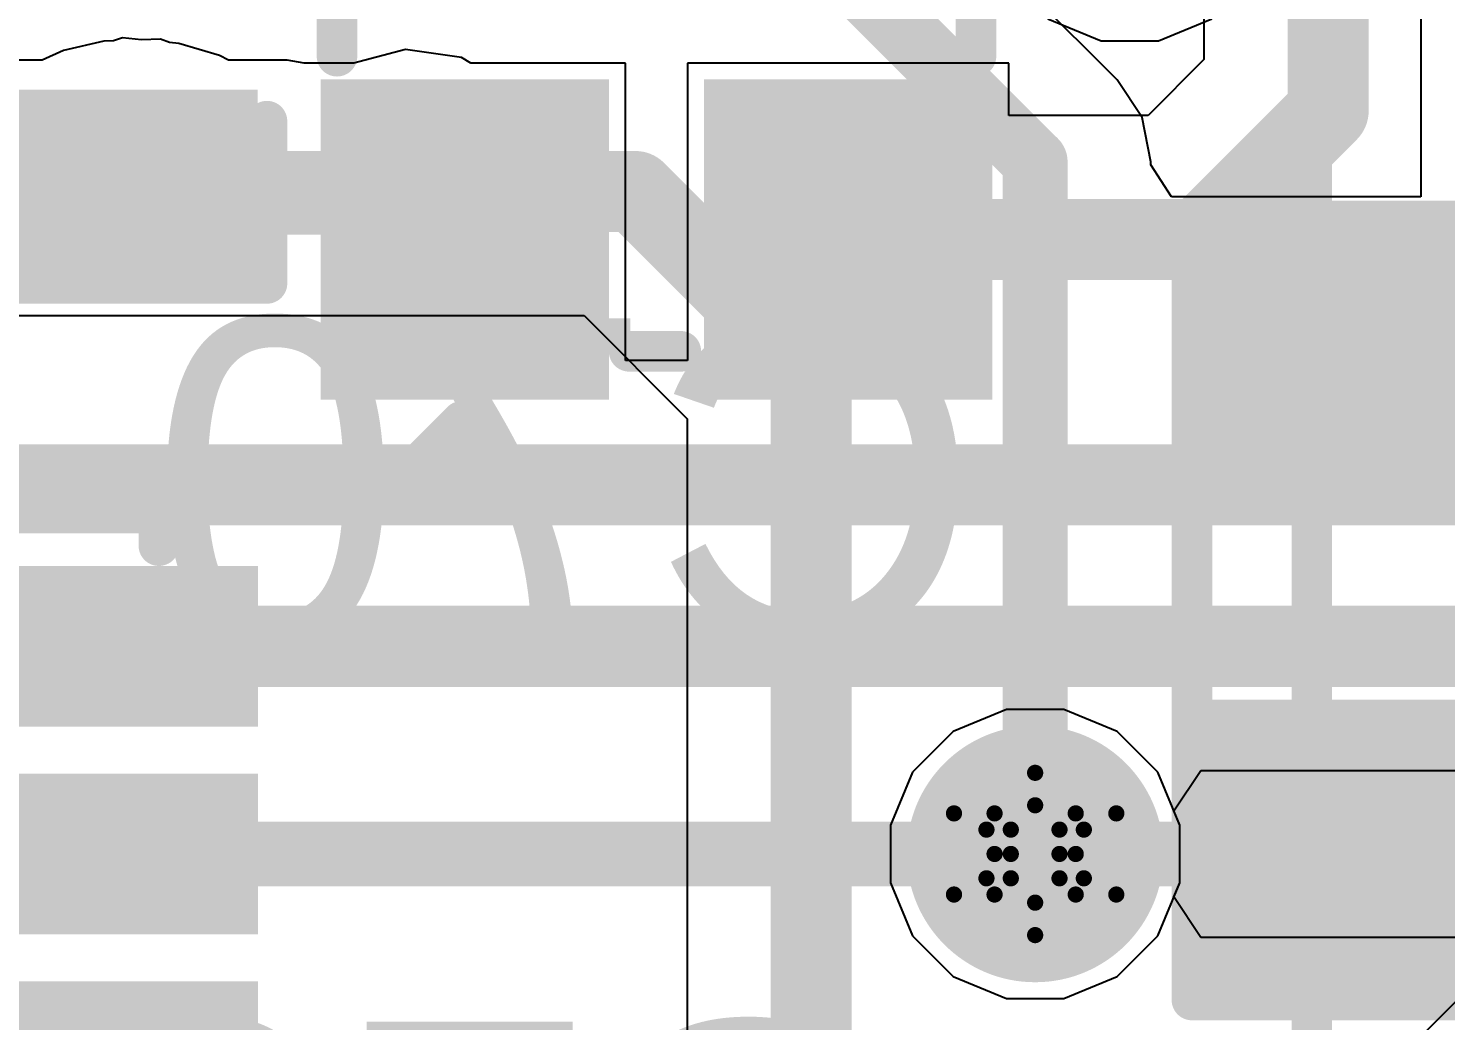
# Model space of a CAD drawing. Header units: inches. Extents: x -2.7 to 10.9, y -2.9 to 7.4.
# Drawn here: x 0.0239 to 0.1986, y -0.0205 to 0.1018 of the extents above; entities that cross this region are included whole.
import ezdxf

# ---------------------------------------------------------------- set-up
doc = ezdxf.new("R2010")
doc.units = ezdxf.units.IN
doc.header["$MEASUREMENT"] = 0
for name, color, linetype in [('Bottom Layer', 5, 'Continuous'), ('Bottom Overlay', 54, 'Continuous'), ('Bottom Paste', 16, 'Continuous'), ('Bottom Solder', 6, 'Continuous'), ('Drill Drawing', 1, 'Continuous'), ('Layer 2', 16, 'Continuous'), ('Layer 3', 76, 'Continuous'), ('Top Layer', 1, 'Continuous'), ('Top Overlay', 2, 'Continuous'), ('Top Paste', 8, 'Continuous'), ('Top Solder', 216, 'Continuous'), ('Via Holes', 16, 'Continuous')]:
    doc.layers.add(name, color=color, linetype=linetype)
doc.styles.add('Arial', font='', dxfattribs={"height": 0.2})
doc.styles.get('Arial').set_extended_font_data('Arial')

# ---------------------------------------------------------------- blocks, each defined once
blk = doc.blocks.new('6_P___C___LED_50')
at = {"layer": 'Top Layer'}
for points in [[(-0.04823, 0.0315), (-0.02264, 0.0315), (-0.02264, 0.01969), (-0.04823, 0.01969)], [(0.02264, 0.0315), (0.04823, 0.0315), (0.04823, 0.01969), (0.02264, 0.01969)], [(-0.04823, 0.00591), (-0.02264, 0.00591), (-0.02264, -0.00591), (-0.04823, -0.00591)], [(0.02264, 0.00591), (0.04823, 0.00591), (0.04823, -0.00591), (0.02264, -0.00591)], [(-0.04823, -0.01969), (-0.02264, -0.01969), (-0.02264, -0.0315), (-0.04823, -0.0315)], [(0.02264, -0.01969), (0.04823, -0.01969), (0.04823, -0.0315), (0.02264, -0.0315)]]:
    blk.add_hatch(color=1, dxfattribs=at).paths.add_polyline_path(points)
at = {"layer": 'Top Paste'}
for points in [[(-0.04823, 0.0315), (-0.02264, 0.0315), (-0.02264, 0.01969), (-0.04823, 0.01969)], [(0.02264, 0.0315), (0.04823, 0.0315), (0.04823, 0.01969), (0.02264, 0.01969)], [(-0.04823, 0.00591), (-0.02264, 0.00591), (-0.02264, -0.00591), (-0.04823, -0.00591)], [(0.02264, 0.00591), (0.04823, 0.00591), (0.04823, -0.00591), (0.02264, -0.00591)], [(-0.04823, -0.01969), (-0.02264, -0.01969), (-0.02264, -0.0315), (-0.04823, -0.0315)], [(0.02264, -0.01969), (0.04823, -0.01969), (0.04823, -0.0315), (0.02264, -0.0315)]]:
    blk.add_hatch(color=8, dxfattribs=at).paths.add_polyline_path(points)
at = {"layer": 'Top Solder'}
for points in [[(-0.05223, 0.0355), (-0.01864, 0.0355), (-0.01864, 0.01569), (-0.05223, 0.01569)], [(0.01864, 0.0355), (0.05223, 0.0355), (0.05223, 0.01569), (0.01864, 0.01569)], [(-0.05223, 0.00991), (-0.01864, 0.00991), (-0.01864, -0.00991), (-0.05223, -0.00991)], [(0.01864, 0.00991), (0.05223, 0.00991), (0.05223, -0.00991), (0.01864, -0.00991)], [(-0.05223, -0.01569), (-0.01864, -0.01569), (-0.01864, -0.0355), (-0.05223, -0.0355)], [(0.01864, -0.01569), (0.05223, -0.01569), (0.05223, -0.0355), (0.01864, -0.0355)]]:
    blk.add_hatch(color=216, dxfattribs=at).paths.add_polyline_path(points)
at = {"layer": 'Top Overlay'}
for points in [[(-0.04, 0.042, 0.005, 0.005, 0), (0.04, 0.042, 0.005, 0.005, 0)], [(-0.04, 0.038, 0.005, 0.005, 0), (-0.04, 0.04194, 0.005, 0.005, 0)], [(0.04, 0.038, 0.005, 0.005, 0), (0.04, 0.04194, 0.005, 0.005, 0)], [(-0.06, 0.031, 0.005, 0.005, 0), (-0.055, 0.026, 0.005, 0.005, 0)], [(-0.06, 0.021, 0.005, 0.005, 0), (-0.06, 0.031, 0.005, 0.005, 0)], [(-0.06, 0.021, 0.005, 0.005, 0), (-0.055, 0.026, 0.005, 0.005, 0)], [(-0.04, -0.04194, 0.005, 0.005, 0), (-0.04, -0.038, 0.005, 0.005, 0)], [(0.04, -0.04194, 0.005, 0.005, 0), (0.04, -0.038, 0.005, 0.005, 0)], [(-0.04, -0.042, 0.005, 0.005, 0), (0.04, -0.042, 0.005, 0.005, 0)]]:
    blk.add_lwpolyline(points, format="xyseb", dxfattribs=at)
for points in [[(-0.04125, 0.042, 0.0025, 0.0025, 1), (-0.03875, 0.042, 0.0025, 0.0025, 1)], [(-0.04125, 0.04194, 0.0025, 0.0025, 1), (-0.03875, 0.04194, 0.0025, 0.0025, 1)], [(0.03875, 0.042, 0.0025, 0.0025, 1), (0.04125, 0.042, 0.0025, 0.0025, 1)], [(0.03875, 0.04194, 0.0025, 0.0025, 1), (0.04125, 0.04194, 0.0025, 0.0025, 1)], [(-0.04125, 0.038, 0.0025, 0.0025, 1), (-0.03875, 0.038, 0.0025, 0.0025, 1)], [(0.03875, 0.038, 0.0025, 0.0025, 1), (0.04125, 0.038, 0.0025, 0.0025, 1)], [(-0.06125, 0.031, 0.0025, 0.0025, 1), (-0.05875, 0.031, 0.0025, 0.0025, 1)], [(-0.06125, 0.031, 0.0025, 0.0025, 1), (-0.05875, 0.031, 0.0025, 0.0025, 1)], [(-0.05625, 0.026, 0.0025, 0.0025, 1), (-0.05375, 0.026, 0.0025, 0.0025, 1)], [(-0.05625, 0.026, 0.0025, 0.0025, 1), (-0.05375, 0.026, 0.0025, 0.0025, 1)], [(-0.06125, 0.021, 0.0025, 0.0025, 1), (-0.05875, 0.021, 0.0025, 0.0025, 1)], [(-0.06125, 0.021, 0.0025, 0.0025, 1), (-0.05875, 0.021, 0.0025, 0.0025, 1)], [(-0.04125, -0.038, 0.0025, 0.0025, 1), (-0.03875, -0.038, 0.0025, 0.0025, 1)], [(0.03875, -0.038, 0.0025, 0.0025, 1), (0.04125, -0.038, 0.0025, 0.0025, 1)], [(-0.04125, -0.04194, 0.0025, 0.0025, 1), (-0.03875, -0.04194, 0.0025, 0.0025, 1)], [(-0.04125, -0.042, 0.0025, 0.0025, 1), (-0.03875, -0.042, 0.0025, 0.0025, 1)], [(0.03875, -0.04194, 0.0025, 0.0025, 1), (0.04125, -0.04194, 0.0025, 0.0025, 1)], [(0.03875, -0.042, 0.0025, 0.0025, 1), (0.04125, -0.042, 0.0025, 0.0025, 1)]]:
    blk.add_lwpolyline(points, format="xyseb", close=True, dxfattribs=at)
blk = doc.blocks.new('R___0603_B_57')
at = {"layer": 'Bottom Layer'}
for points in [[(-0.045, -0.0175), (-0.045, 0.0175), (-0.015, 0.0175), (-0.015, -0.0175)], [(0.015, -0.0175), (0.015, 0.0175), (0.045, 0.0175), (0.045, -0.0175)]]:
    blk.add_hatch(color=5, dxfattribs=at).paths.add_polyline_path(points)
at = {"layer": 'Bottom Paste'}
for points in [[(-0.045, -0.0175), (-0.045, 0.0175), (-0.015, 0.0175), (-0.015, -0.0175)], [(0.015, -0.0175), (0.015, 0.0175), (0.045, 0.0175), (0.045, -0.0175)]]:
    blk.add_hatch(color=16, dxfattribs=at).paths.add_polyline_path(points)
at = {"layer": 'Bottom Solder'}
for points in [[(-0.049, -0.0215), (-0.049, 0.0215), (-0.011, 0.0215), (-0.011, -0.0215)], [(0.011, -0.0215), (0.011, 0.0215), (0.049, 0.0215), (0.049, -0.0215)]]:
    blk.add_hatch(color=6, dxfattribs=at).paths.add_polyline_path(points)
at = {"layer": 'Bottom Overlay'}
for points in [[(-0.048, -0.021, 0.005, 0.005, 0), (-0.048, 0.021, 0.005, 0.005, 0)], [(0.048, 0.021, 0.005, 0.005, 0), (-0.048, 0.021, 0.005, 0.005, 0)], [(0.048, -0.021, 0.005, 0.005, 0), (0.048, 0.021, 0.005, 0.005, 0)], [(0.048, -0.021, 0.005, 0.005, 0), (-0.048, -0.021, 0.005, 0.005, 0)]]:
    blk.add_lwpolyline(points, format="xyseb", dxfattribs=at)
for points in [[(-0.04925, 0.021, 0.0025, 0.0025, 1), (-0.04675, 0.021, 0.0025, 0.0025, 1)], [(-0.04925, 0.021, 0.0025, 0.0025, 1), (-0.04675, 0.021, 0.0025, 0.0025, 1)], [(0.04675, 0.021, 0.0025, 0.0025, 1), (0.04925, 0.021, 0.0025, 0.0025, 1)], [(0.04675, 0.021, 0.0025, 0.0025, 1), (0.04925, 0.021, 0.0025, 0.0025, 1)], [(-0.04925, -0.021, 0.0025, 0.0025, 1), (-0.04675, -0.021, 0.0025, 0.0025, 1)], [(-0.04925, -0.021, 0.0025, 0.0025, 1), (-0.04675, -0.021, 0.0025, 0.0025, 1)], [(0.04675, -0.021, 0.0025, 0.0025, 1), (0.04925, -0.021, 0.0025, 0.0025, 1)], [(0.04675, -0.021, 0.0025, 0.0025, 1), (0.04925, -0.021, 0.0025, 0.0025, 1)]]:
    blk.add_lwpolyline(points, format="xyseb", close=True, dxfattribs=at)
blk = doc.blocks.new('SK6812_EC20_63')
at = {"layer": 'Top Layer'}
for points in [[(-0.04134, 0.0374), (-0.00984, 0.0374), (-0.00984, 0.00984), (-0.04134, 0.00984)], [(0.00984, 0.0374), (0.04134, 0.0374), (0.04134, 0.00984), (0.00984, 0.00984)], [(-0.04134, -0.00984), (-0.00984, -0.00984), (-0.00984, -0.0374), (-0.04134, -0.0374)], [(0.00984, -0.00984), (0.04134, -0.00984), (0.04134, -0.0374), (0.00984, -0.0374)]]:
    blk.add_hatch(color=1, dxfattribs=at).paths.add_polyline_path(points)
at = {"layer": 'Top Paste'}
for points in [[(-0.04134, 0.0374), (-0.00984, 0.0374), (-0.00984, 0.00984), (-0.04134, 0.00984)], [(0.00984, 0.0374), (0.04134, 0.0374), (0.04134, 0.00984), (0.00984, 0.00984)], [(-0.04134, -0.00984), (-0.00984, -0.00984), (-0.00984, -0.0374), (-0.04134, -0.0374)], [(0.00984, -0.00984), (0.04134, -0.00984), (0.04134, -0.0374), (0.00984, -0.0374)]]:
    blk.add_hatch(color=8, dxfattribs=at).paths.add_polyline_path(points)
at = {"layer": 'Top Solder'}
for points in [[(-0.04534, 0.0414), (-0.00584, 0.0414), (-0.00584, 0.00584), (-0.04534, 0.00584)], [(0.00584, 0.0414), (0.04534, 0.0414), (0.04534, 0.00584), (0.00584, 0.00584)], [(-0.04534, -0.00584), (-0.00584, -0.00584), (-0.00584, -0.0414), (-0.04534, -0.0414)], [(0.00584, -0.00584), (0.04534, -0.00584), (0.04534, -0.0414), (0.00584, -0.0414)]]:
    blk.add_hatch(color=216, dxfattribs=at).paths.add_polyline_path(points)
at = {"layer": 'Top Overlay'}
for points in [[(0.003, 0.03937, 0.005, 0.005, 0), (-0.00337, 0.03937, 0.005, 0.005, 0)], [(-0.03937, -0.00337, 0.005, 0.005, 0), (-0.03937, 0.003, 0.005, 0.005, 0)], [(0.03937, -0.00337, 0.005, 0.005, 0), (0.03937, 0.003, 0.005, 0.005, 0)], [(0.048, -0.024, 0.005, 0.005, 0), (0.053, -0.019, 0.005, 0.005, 0)], [(0.053, -0.029, 0.005, 0.005, 0), (0.053, -0.019, 0.005, 0.005, 0)], [(0.053, -0.029, 0.005, 0.005, 0), (0.048, -0.024, 0.005, 0.005, 0)], [(0.003, -0.03937, 0.005, 0.005, 0), (-0.00337, -0.03937, 0.005, 0.005, 0)]]:
    blk.add_lwpolyline(points, format="xyseb", dxfattribs=at)
for points in [[(-0.00462, 0.03937, 0.0025, 0.0025, 1), (-0.00212, 0.03937, 0.0025, 0.0025, 1)], [(0.00175, 0.03937, 0.0025, 0.0025, 1), (0.00425, 0.03937, 0.0025, 0.0025, 1)], [(-0.04062, 0.003, 0.0025, 0.0025, 1), (-0.03812, 0.003, 0.0025, 0.0025, 1)], [(0.03812, 0.003, 0.0025, 0.0025, 1), (0.04062, 0.003, 0.0025, 0.0025, 1)], [(-0.04062, -0.00337, 0.0025, 0.0025, 1), (-0.03812, -0.00337, 0.0025, 0.0025, 1)], [(0.03812, -0.00337, 0.0025, 0.0025, 1), (0.04062, -0.00337, 0.0025, 0.0025, 1)], [(0.05175, -0.019, 0.0025, 0.0025, 1), (0.05425, -0.019, 0.0025, 0.0025, 1)], [(0.05175, -0.019, 0.0025, 0.0025, 1), (0.05425, -0.019, 0.0025, 0.0025, 1)], [(0.04675, -0.024, 0.0025, 0.0025, 1), (0.04925, -0.024, 0.0025, 0.0025, 1)], [(0.04675, -0.024, 0.0025, 0.0025, 1), (0.04925, -0.024, 0.0025, 0.0025, 1)], [(0.05175, -0.029, 0.0025, 0.0025, 1), (0.05425, -0.029, 0.0025, 0.0025, 1)], [(0.05175, -0.029, 0.0025, 0.0025, 1), (0.05425, -0.029, 0.0025, 0.0025, 1)], [(-0.00462, -0.03937, 0.0025, 0.0025, 1), (-0.00212, -0.03937, 0.0025, 0.0025, 1)], [(0.00175, -0.03937, 0.0025, 0.0025, 1), (0.00425, -0.03937, 0.0025, 0.0025, 1)]]:
    blk.add_lwpolyline(points, format="xyseb", close=True, dxfattribs=at)
blk = doc.blocks.new('C___0402_103')
at = {"layer": 'Top Layer'}
for points in [[(-0.0275, -0.0125), (-0.0275, 0.0125), (-0.0095, 0.0125), (-0.0095, -0.0125)], [(0.0095, -0.0125), (0.0095, 0.0125), (0.0275, 0.0125), (0.0275, -0.0125)]]:
    blk.add_hatch(color=1, dxfattribs=at).paths.add_polyline_path(points)
at = {"layer": 'Top Paste'}
for points in [[(-0.0275, -0.0125), (-0.0275, 0.0125), (-0.0095, 0.0125), (-0.0095, -0.0125)], [(0.0095, -0.0125), (0.0095, 0.0125), (0.0275, 0.0125), (0.0275, -0.0125)]]:
    blk.add_hatch(color=8, dxfattribs=at).paths.add_polyline_path(points)
at = {"layer": 'Top Solder'}
for points in [[(-0.02986, -0.01486), (-0.02986, 0.01486), (-0.00714, 0.01486), (-0.00714, -0.01486)], [(0.00714, -0.01486), (0.00714, 0.01486), (0.02986, 0.01486), (0.02986, -0.01486)]]:
    blk.add_hatch(color=216, dxfattribs=at).paths.add_polyline_path(points)
at = {"layer": 'Top Overlay'}
for points in [[(-0.031, 0.016, 0.005, 0.005, 0), (-0.011, 0.016, 0.005, 0.005, 0)], [(-0.031, 0.016, 0.005, 0.005, 0), (-0.031, -0.016, 0.005, 0.005, 0)], [(0.011, 0.016, 0.005, 0.005, 0), (0.031, 0.016, 0.005, 0.005, 0)], [(0.031, 0.016, 0.005, 0.005, 0), (0.031, -0.016, 0.005, 0.005, 0)], [(-0.031, -0.016, 0.005, 0.005, 0), (-0.011, -0.016, 0.005, 0.005, 0)], [(0.011, -0.016, 0.005, 0.005, 0), (0.031, -0.016, 0.005, 0.005, 0)]]:
    blk.add_lwpolyline(points, format="xyseb", dxfattribs=at)
for points in [[(-0.03225, 0.016, 0.0025, 0.0025, 1), (-0.02975, 0.016, 0.0025, 0.0025, 1)], [(-0.03225, 0.016, 0.0025, 0.0025, 1), (-0.02975, 0.016, 0.0025, 0.0025, 1)], [(-0.01225, 0.016, 0.0025, 0.0025, 1), (-0.00975, 0.016, 0.0025, 0.0025, 1)], [(0.00975, 0.016, 0.0025, 0.0025, 1), (0.01225, 0.016, 0.0025, 0.0025, 1)], [(0.02975, 0.016, 0.0025, 0.0025, 1), (0.03225, 0.016, 0.0025, 0.0025, 1)], [(0.02975, 0.016, 0.0025, 0.0025, 1), (0.03225, 0.016, 0.0025, 0.0025, 1)], [(-0.03225, -0.016, 0.0025, 0.0025, 1), (-0.02975, -0.016, 0.0025, 0.0025, 1)], [(-0.03225, -0.016, 0.0025, 0.0025, 1), (-0.02975, -0.016, 0.0025, 0.0025, 1)], [(-0.01225, -0.016, 0.0025, 0.0025, 1), (-0.00975, -0.016, 0.0025, 0.0025, 1)], [(0.00975, -0.016, 0.0025, 0.0025, 1), (0.01225, -0.016, 0.0025, 0.0025, 1)], [(0.02975, -0.016, 0.0025, 0.0025, 1), (0.03225, -0.016, 0.0025, 0.0025, 1)], [(0.02975, -0.016, 0.0025, 0.0025, 1), (0.03225, -0.016, 0.0025, 0.0025, 1)]]:
    blk.add_lwpolyline(points, format="xyseb", close=True, dxfattribs=at)

msp = doc.modelspace()

# ---------------------------------------------------------------- hatches: boundary and pattern name
at = {"layer": 'Bottom Layer'}
msp.add_hatch(color=5, dxfattribs=at).paths.add_polyline_path([(0.1708, 0.045), (0.22807, 0.045), (0.22807, 0.075), (0.1708, 0.075)])
h = msp.add_hatch(color=5, dxfattribs=at)
edge = h.paths.add_edge_path()
edge.add_arc((0.14798, 0), 0.01181, 0, 360)
at = {"layer": 'Bottom Solder'}
h = msp.add_hatch(color=6, dxfattribs=at)
edge = h.paths.add_edge_path()
edge.add_arc((0.14798, 0), 0.01581, 0, 360)
at = {"layer": 'Layer 2'}
h = msp.add_hatch(color=16, dxfattribs=at)
edge = h.paths.add_edge_path()
edge.add_arc((0.14798, 0), 0.01181, 0, 360)
at = {"layer": 'Layer 3'}
h = msp.add_hatch(color=76, dxfattribs=at)
edge = h.paths.add_edge_path()
edge.add_arc((0.14798, 0), 0.01181, 0, 360)
at = {"layer": 'Top Layer'}
h = msp.add_hatch(color=1, dxfattribs=at)
edge = h.paths.add_edge_path()
edge.add_arc((0.14798, 0), 0.01181, 0, 360)
at = {"layer": 'Top Solder'}
h = msp.add_hatch(color=216, dxfattribs=at)
edge = h.paths.add_edge_path()
edge.add_arc((0.14798, 0), 0.01581, 0, 360)
at = {"layer": 'Via Holes'}
h = msp.add_hatch(color=7, dxfattribs=at)
edge = h.paths.add_edge_path()
edge.add_arc((0.14798, 0), 0.00591, 0, 360)

# ---------------------------------------------------------------- linework, layer by layer
at = {"layer": 'Bottom Layer'}
for p, q in [((0.1955, 0.18402), (0.1955, 0.081)), ((0.15807, 0.09541), (0.12368, 0.12981)), ((0.16117, 0.09078), (0.15807, 0.09541)), ((0.15807, 0.09541), (0.15807, 0.09541)), ((0.16225, 0.08532), (0.16117, 0.09078)), ((0.16225, 0.08495), (0.16225, 0.08532)), ((0.1648, 0.081), (0.16225, 0.08495)), ((0.1955, 0.081), (0.1648, 0.081)), ((0.00962, 0.06635), (0.09239, 0.06635)), ((0.09239, 0.06635), (0.10509, 0.05365)), ((0.10509, 0.05365), (0.10509, -0.1317))]:
    msp.add_line(p, q, dxfattribs=at)
for points in [[(0.11358, 0.11971, 0.008, 0.008, 0), (0.14798, 0.08532, 0.008, 0.008, 0)], [(0.14798, 0, 0.008, 0.008, 0), (0.14798, 0.08532, 0.008, 0.008, 0)], [(0, 0.08164, 0.01, 0.01, 0), (0.09872, 0.08164, 0.01, 0.01, 0)], [(0.09872, 0.08164, 0.01, 0.01, 0), (0.12038, 0.05998, 0.01, 0.01, 0)], [(0.12038, -0.1317, 0.01, 0.01, 0), (0.12038, 0.05998, 0.01, 0.01, 0)], [(0.14798, 0, 0.008, 0.008, 0), (0.1883, 0, 0.008, 0.008, 0)]]:
    msp.add_lwpolyline(points, format="xyseb", dxfattribs=at)
for points in [[(0.14598, 0.08532, 0.004, 0.004, 1), (0.14998, 0.08532, 0.004, 0.004, 1)], [(0.14598, 0.08532, 0.004, 0.004, 1), (0.14998, 0.08532, 0.004, 0.004, 1)], [(0.09622, 0.08164, 0.005, 0.005, 1), (0.10122, 0.08164, 0.005, 0.005, 1)], [(0.09622, 0.08164, 0.005, 0.005, 1), (0.10122, 0.08164, 0.005, 0.005, 1)], [(0.11788, 0.05998, 0.005, 0.005, 1), (0.12288, 0.05998, 0.005, 0.005, 1)], [(0.11788, 0.05998, 0.005, 0.005, 1), (0.12288, 0.05998, 0.005, 0.005, 1)], [(0.14598, 0, 0.004, 0.004, 1), (0.14998, 0, 0.004, 0.004, 1)], [(0.14598, 0, 0.004, 0.004, 1), (0.14998, 0, 0.004, 0.004, 1)], [(0.1863, 0, 0.004, 0.004, 1), (0.1903, 0, 0.004, 0.004, 1)]]:
    msp.add_lwpolyline(points, format="xyseb", close=True, dxfattribs=at)
at = {"layer": 'Drill Drawing'}
for points in [[(0.14298, 0.005, 0.002, 0.002, 0), (0.14798, 0.01, 0.002, 0.002, 0)], [(0.14798, 0.01, 0.002, 0.002, 0), (0.15298, 0.005, 0.002, 0.002, 0)], [(0.14498, 0.003, 0.002, 0.002, 0), (0.14798, 0.006, 0.002, 0.002, 0)], [(0.14798, 0.006, 0.002, 0.002, 0), (0.15098, 0.003, 0.002, 0.002, 0)], [(0.13798, 0.005, 0.002, 0.002, 0), (0.14298, 0, 0.002, 0.002, 0)], [(0.13798, 0.005, 0.002, 0.002, 0), (0.14298, 0.005, 0.002, 0.002, 0)], [(0.15298, 0.005, 0.002, 0.002, 0), (0.15798, 0.005, 0.002, 0.002, 0)], [(0.15298, 0, 0.002, 0.002, 0), (0.15798, 0.005, 0.002, 0.002, 0)], [(0.14198, 0.003, 0.002, 0.002, 0), (0.14498, 0, 0.002, 0.002, 0)], [(0.14198, 0.003, 0.002, 0.002, 0), (0.14498, 0.003, 0.002, 0.002, 0)], [(0.15098, 0.003, 0.002, 0.002, 0), (0.15398, 0.003, 0.002, 0.002, 0)], [(0.15098, 0, 0.002, 0.002, 0), (0.15398, 0.003, 0.002, 0.002, 0)], [(0.13798, -0.005, 0.002, 0.002, 0), (0.14298, 0, 0.002, 0.002, 0)], [(0.14198, -0.003, 0.002, 0.002, 0), (0.14498, 0, 0.002, 0.002, 0)], [(0.15098, 0, 0.002, 0.002, 0), (0.15398, -0.003, 0.002, 0.002, 0)], [(0.15298, 0, 0.002, 0.002, 0), (0.15798, -0.005, 0.002, 0.002, 0)], [(0.14198, -0.003, 0.002, 0.002, 0), (0.14498, -0.003, 0.002, 0.002, 0)], [(0.14498, -0.003, 0.002, 0.002, 0), (0.14798, -0.006, 0.002, 0.002, 0)], [(0.14798, -0.006, 0.002, 0.002, 0), (0.15098, -0.003, 0.002, 0.002, 0)], [(0.15098, -0.003, 0.002, 0.002, 0), (0.15398, -0.003, 0.002, 0.002, 0)], [(0.13798, -0.005, 0.002, 0.002, 0), (0.14298, -0.005, 0.002, 0.002, 0)], [(0.14298, -0.005, 0.002, 0.002, 0), (0.14798, -0.01, 0.002, 0.002, 0)], [(0.14798, -0.01, 0.002, 0.002, 0), (0.15298, -0.005, 0.002, 0.002, 0)], [(0.15298, -0.005, 0.002, 0.002, 0), (0.15798, -0.005, 0.002, 0.002, 0)]]:
    msp.add_lwpolyline(points, format="xyseb", dxfattribs=at)
for points in [[(0.14748, 0.01, 0.001, 0.001, 1), (0.14848, 0.01, 0.001, 0.001, 1)], [(0.14748, 0.01, 0.001, 0.001, 1), (0.14848, 0.01, 0.001, 0.001, 1)], [(0.14748, 0.006, 0.001, 0.001, 1), (0.14848, 0.006, 0.001, 0.001, 1)], [(0.14748, 0.006, 0.001, 0.001, 1), (0.14848, 0.006, 0.001, 0.001, 1)], [(0.13748, 0.005, 0.001, 0.001, 1), (0.13848, 0.005, 0.001, 0.001, 1)], [(0.13748, 0.005, 0.001, 0.001, 1), (0.13848, 0.005, 0.001, 0.001, 1)], [(0.14248, 0.005, 0.001, 0.001, 1), (0.14348, 0.005, 0.001, 0.001, 1)], [(0.14248, 0.005, 0.001, 0.001, 1), (0.14348, 0.005, 0.001, 0.001, 1)], [(0.15248, 0.005, 0.001, 0.001, 1), (0.15348, 0.005, 0.001, 0.001, 1)], [(0.15248, 0.005, 0.001, 0.001, 1), (0.15348, 0.005, 0.001, 0.001, 1)], [(0.15748, 0.005, 0.001, 0.001, 1), (0.15848, 0.005, 0.001, 0.001, 1)], [(0.15748, 0.005, 0.001, 0.001, 1), (0.15848, 0.005, 0.001, 0.001, 1)], [(0.14148, 0.003, 0.001, 0.001, 1), (0.14248, 0.003, 0.001, 0.001, 1)], [(0.14148, 0.003, 0.001, 0.001, 1), (0.14248, 0.003, 0.001, 0.001, 1)], [(0.14448, 0.003, 0.001, 0.001, 1), (0.14548, 0.003, 0.001, 0.001, 1)], [(0.14448, 0.003, 0.001, 0.001, 1), (0.14548, 0.003, 0.001, 0.001, 1)], [(0.15048, 0.003, 0.001, 0.001, 1), (0.15148, 0.003, 0.001, 0.001, 1)], [(0.15048, 0.003, 0.001, 0.001, 1), (0.15148, 0.003, 0.001, 0.001, 1)], [(0.15348, 0.003, 0.001, 0.001, 1), (0.15448, 0.003, 0.001, 0.001, 1)], [(0.15348, 0.003, 0.001, 0.001, 1), (0.15448, 0.003, 0.001, 0.001, 1)], [(0.14248, 0, 0.001, 0.001, 1), (0.14348, 0, 0.001, 0.001, 1)], [(0.14248, 0, 0.001, 0.001, 1), (0.14348, 0, 0.001, 0.001, 1)], [(0.14448, 0, 0.001, 0.001, 1), (0.14548, 0, 0.001, 0.001, 1)], [(0.14448, 0, 0.001, 0.001, 1), (0.14548, 0, 0.001, 0.001, 1)], [(0.15048, 0, 0.001, 0.001, 1), (0.15148, 0, 0.001, 0.001, 1)], [(0.15048, 0, 0.001, 0.001, 1), (0.15148, 0, 0.001, 0.001, 1)], [(0.15248, 0, 0.001, 0.001, 1), (0.15348, 0, 0.001, 0.001, 1)], [(0.15248, 0, 0.001, 0.001, 1), (0.15348, 0, 0.001, 0.001, 1)], [(0.14148, -0.003, 0.001, 0.001, 1), (0.14248, -0.003, 0.001, 0.001, 1)], [(0.14148, -0.003, 0.001, 0.001, 1), (0.14248, -0.003, 0.001, 0.001, 1)], [(0.14448, -0.003, 0.001, 0.001, 1), (0.14548, -0.003, 0.001, 0.001, 1)], [(0.14448, -0.003, 0.001, 0.001, 1), (0.14548, -0.003, 0.001, 0.001, 1)], [(0.15048, -0.003, 0.001, 0.001, 1), (0.15148, -0.003, 0.001, 0.001, 1)], [(0.15048, -0.003, 0.001, 0.001, 1), (0.15148, -0.003, 0.001, 0.001, 1)], [(0.15348, -0.003, 0.001, 0.001, 1), (0.15448, -0.003, 0.001, 0.001, 1)], [(0.15348, -0.003, 0.001, 0.001, 1), (0.15448, -0.003, 0.001, 0.001, 1)], [(0.13748, -0.005, 0.001, 0.001, 1), (0.13848, -0.005, 0.001, 0.001, 1)], [(0.13748, -0.005, 0.001, 0.001, 1), (0.13848, -0.005, 0.001, 0.001, 1)], [(0.14248, -0.005, 0.001, 0.001, 1), (0.14348, -0.005, 0.001, 0.001, 1)], [(0.14248, -0.005, 0.001, 0.001, 1), (0.14348, -0.005, 0.001, 0.001, 1)], [(0.14748, -0.006, 0.001, 0.001, 1), (0.14848, -0.006, 0.001, 0.001, 1)], [(0.14748, -0.006, 0.001, 0.001, 1), (0.14848, -0.006, 0.001, 0.001, 1)], [(0.15248, -0.005, 0.001, 0.001, 1), (0.15348, -0.005, 0.001, 0.001, 1)], [(0.15248, -0.005, 0.001, 0.001, 1), (0.15348, -0.005, 0.001, 0.001, 1)], [(0.15748, -0.005, 0.001, 0.001, 1), (0.15848, -0.005, 0.001, 0.001, 1)], [(0.15748, -0.005, 0.001, 0.001, 1), (0.15848, -0.005, 0.001, 0.001, 1)], [(0.14748, -0.01, 0.001, 0.001, 1), (0.14848, -0.01, 0.001, 0.001, 1)], [(0.14748, -0.01, 0.001, 0.001, 1), (0.14848, -0.01, 0.001, 0.001, 1)]]:
    msp.add_lwpolyline(points, format="xyseb", close=True, dxfattribs=at)
at = {"layer": 'Layer 2'}
for p, q in [((0.14444, 0.01781), (0.13789, 0.0151)), ((0.15152, 0.01781), (0.14444, 0.01781)), ((0.15807, 0.0151), (0.15152, 0.01781)), ((0.13789, 0.0151), (0.13288, 0.01009)), ((0.16308, 0.01009), (0.15807, 0.0151)), ((0.13288, 0.01009), (0.13017, 0.00354)), ((0.16579, 0.00354), (0.16308, 0.01009)), ((0.13017, 0.00354), (0.13017, -0.00354)), ((0.16579, -0.00354), (0.16579, 0.00354)), ((0.13017, -0.00354), (0.13288, -0.01009)), ((0.16308, -0.01009), (0.16579, -0.00354)), ((0.13288, -0.01009), (0.13789, -0.0151)), ((0.15807, -0.0151), (0.16308, -0.01009)), ((0.13789, -0.0151), (0.14444, -0.01781)), ((0.15152, -0.01781), (0.15807, -0.0151)), ((0.14444, -0.01781), (0.15152, -0.01781))]:
    msp.add_line(p, q, dxfattribs=at)
at = {"layer": 'Layer 3'}
for p, q in [((0.14956, 0.10292), (0.15611, 0.10021)), ((0.16319, 0.10021), (0.16974, 0.10292)), ((0.15611, 0.10021), (0.16319, 0.10021)), ((0.24116, 0.02316), (0.1157, -0.1023)), ((0.14444, 0.01781), (0.13789, 0.0151)), ((0.15152, 0.01781), (0.14444, 0.01781)), ((0.15807, 0.0151), (0.15152, 0.01781)), ((0.13789, 0.0151), (0.13288, 0.01009)), ((0.16308, 0.01009), (0.15807, 0.0151)), ((0.13288, 0.01009), (0.13017, 0.00354)), ((0.16579, 0.00354), (0.16308, 0.01009)), ((0.13017, 0.00354), (0.13017, -0.00354)), ((0.16579, -0.00354), (0.16579, 0.00354)), ((0.13017, -0.00354), (0.13288, -0.01009)), ((0.16308, -0.01009), (0.16579, -0.00354)), ((0.13288, -0.01009), (0.13789, -0.0151)), ((0.15807, -0.0151), (0.16308, -0.01009)), ((0.13789, -0.0151), (0.14444, -0.01781)), ((0.15152, -0.01781), (0.15807, -0.0151)), ((0.14444, -0.01781), (0.15152, -0.01781))]:
    msp.add_line(p, q, dxfattribs=at)
at = {"layer": 'Top Layer'}
for p, q in [((0.16878, 0.13272), (0.16878, 0.09791)), ((0.03323, 0.10019), (0.02823, 0.09901)), ((0.0344, 0.10023), (0.03323, 0.10019)), ((0.03552, 0.10057), (0.0344, 0.10023)), ((0.03785, 0.10035), (0.03552, 0.10057)), ((0.04019, 0.10043), (0.03785, 0.10035)), ((0.04129, 0.10002), (0.04019, 0.10043)), ((0.04245, 0.09991), (0.04129, 0.10002)), ((0.04745, 0.09841), (0.04245, 0.09991)), ((0.02562, 0.09782), (0.01882, 0.09782)), ((0.02823, 0.09901), (0.02562, 0.09782)), ((0.04856, 0.09782), (0.04745, 0.09841)), ((0.05306, 0.09782), (0.04856, 0.09782)), ((0.05582, 0.09782), (0.05306, 0.09782)), ((0.05792, 0.09748), (0.05582, 0.09782)), ((0.05582, 0.09782), (0.05582, 0.09782)), ((0.07039, 0.09913), (0.06402, 0.09748)), ((0.07728, 0.09817), (0.07039, 0.09913)), ((0.07846, 0.09748), (0.07728, 0.09817)), ((0.16878, 0.09791), (0.1619, 0.09102)), ((0.06402, 0.09748), (0.05792, 0.09748)), ((0.05792, 0.09748), (0.05792, 0.09748)), ((0.09748, 0.09748), (0.07846, 0.09748)), ((0.09748, 0.0608), (0.09748, 0.09748)), ((0.14472, 0.09748), (0.10516, 0.09748)), ((0.10516, 0.09748), (0.10516, 0.0608)), ((0.14472, 0.09102), (0.14472, 0.09748)), ((0.1619, 0.09102), (0.14472, 0.09102)), ((0.10516, 0.0608), (0.09748, 0.0608)), ((0.16506, 0.0053), (0.16841, 0.0103)), ((0.16841, 0.0103), (0.22217, 0.0103)), ((0.16579, 0.00354), (0.16506, 0.0053)), ((0.16579, -0.00354), (0.16579, 0.00354)), ((0.16506, -0.0053), (0.16579, -0.00354)), ((0.1684, -0.0103), (0.16506, -0.0053)), ((0.30335, -0.0103), (0.1684, -0.0103))]:
    msp.add_line(p, q, dxfattribs=at)
for points in [[(0.18408, 0.09158, 0.01, 0.01, 0), (0.18408, 0.17647, 0.01, 0.01, 0)], [(0.16823, 0.07573, 0.01, 0.01, 0), (0.18408, 0.09158, 0.01, 0.01, 0)], [(0.03232, 0.08164, 0.015, 0.015, 0), (0.03732, 0.08282, 0.015, 0.015, 0)], [(0.03732, 0.08282, 0.015, 0.015, 0), (0.04232, 0.08132, 0.015, 0.015, 0)], [(0.07142, 0.08132, 0.015, 0.015, 0), (0.0777, 0.07573, 0.015, 0.015, 0)], [(0, 0.08164, 0.01, 0.01, 0), (0.03232, 0.08164, 0.01, 0.01, 0)], [(0.04232, 0.08132, 0.01, 0.01, 0), (0.07142, 0.08132, 0.01, 0.01, 0)], [(0.12494, 0.07573, 0.01, 0.01, 0), (0.16823, 0.07573, 0.01, 0.01, 0)], [(0.01466, 0.0455, 0.01, 0.01, 0), (0.2115, 0.0455, 0.01, 0.01, 0)], [(0.03543, 0.02559, 0.01, 0.01, 0), (0.22217, 0.02559, 0.01, 0.01, 0)], [(0.03543, 0, 0.008, 0.008, 0), (0.14798, 0, 0.008, 0.008, 0)]]:
    msp.add_lwpolyline(points, format="xyseb", dxfattribs=at)
for points in [[(0.18158, 0.09158, 0.005, 0.005, 1), (0.18658, 0.09158, 0.005, 0.005, 1)], [(0.18158, 0.09158, 0.005, 0.005, 1), (0.18658, 0.09158, 0.005, 0.005, 1)], [(0.02857, 0.08164, 0.0075, 0.0075, 1), (0.03607, 0.08164, 0.0075, 0.0075, 1)], [(0.03357, 0.08282, 0.0075, 0.0075, 1), (0.04107, 0.08282, 0.0075, 0.0075, 1)], [(0.03357, 0.08282, 0.0075, 0.0075, 1), (0.04107, 0.08282, 0.0075, 0.0075, 1)], [(0.03857, 0.08132, 0.0075, 0.0075, 1), (0.04607, 0.08132, 0.0075, 0.0075, 1)], [(0.06767, 0.08132, 0.0075, 0.0075, 1), (0.07517, 0.08132, 0.0075, 0.0075, 1)], [(0.02982, 0.08164, 0.005, 0.005, 1), (0.03482, 0.08164, 0.005, 0.005, 1)], [(0.03982, 0.08132, 0.005, 0.005, 1), (0.04482, 0.08132, 0.005, 0.005, 1)], [(0.06892, 0.08132, 0.005, 0.005, 1), (0.07392, 0.08132, 0.005, 0.005, 1)], [(0.07395, 0.07573, 0.0075, 0.0075, 1), (0.08145, 0.07573, 0.0075, 0.0075, 1)], [(0.12244, 0.07573, 0.005, 0.005, 1), (0.12744, 0.07573, 0.005, 0.005, 1)], [(0.16573, 0.07573, 0.005, 0.005, 1), (0.17073, 0.07573, 0.005, 0.005, 1)], [(0.16573, 0.07573, 0.005, 0.005, 1), (0.17073, 0.07573, 0.005, 0.005, 1)], [(0.03293, 0.02559, 0.005, 0.005, 1), (0.03793, 0.02559, 0.005, 0.005, 1)], [(0.03343, 0, 0.004, 0.004, 1), (0.03743, 0, 0.004, 0.004, 1)], [(0.14598, 0, 0.004, 0.004, 1), (0.14998, 0, 0.004, 0.004, 1)]]:
    msp.add_lwpolyline(points, format="xyseb", close=True, dxfattribs=at)
at = {"layer": 'Top Overlay'}
msp.add_lwpolyline([(0.18207, -0.20447, 0.005, 0.005, 0), (0.18207, 0.19007, 0.005, 0.005, 0)], format="xyseb", dxfattribs=at)

# ---------------------------------------------------------------- block references
for name, p, rotation in [('SK6812_EC20_63', (0.10132, 0.10132), 270), ('C___0402_103', (0.03732, 0.10132), 90), ('R___0603_B_57', (0.1883, 0.03), 270)]:
    msp.add_blockref(name, p, dxfattribs=dict(rotation=rotation))
msp.add_blockref('6_P___C___LED_50', (0, 0))

# ---------------------------------------------------------------- texts
at = {"layer": 'Bottom Overlay', "style": 'Arial', "text_generation_flag": 2}
for s, p in [('C70', (0.14132, 0.02601)), ('C72', (0.13421, -0.06065))]:
    msp.add_text(s, height=0.04, dxfattribs=at).set_placement(p)

doc.saveas('drawing.dxf')
